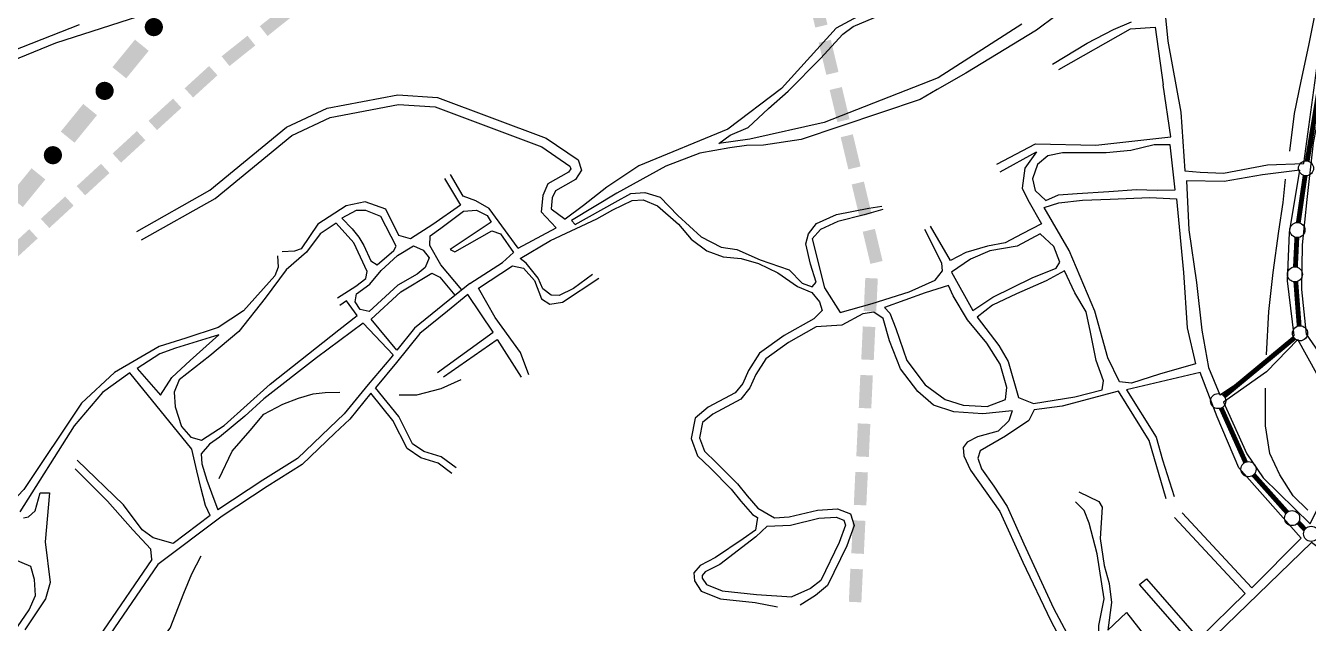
# Model space of a CAD drawing. Extents: x 682046 to 690153, y 7551609 to 7556947.
# Drawn here: x 683415 to 684739, y 7553518 to 7554135 of the extents above; entities that cross this region are included whole.
import ezdxf

# ---------------------------------------------------------------- set-up
doc = ezdxf.new("R2010")
doc.units = 0
doc.header["$LTSCALE"] = 80
doc.header["$MEASUREMENT"] = 0
for name, color, linetype in [('ESTACAO', 5, 'CONTINUOUS'), ('LIMITE-BACIA', 3, 'CONTINUOUS'), ('LIMITE-PROJETO', 1, 'CONTINUOUS'), ('RIO', 4, 'CONTINUOUS'), ('RUA', 7, 'CONTINUOUS')]:
    doc.layers.add(name, color=color, linetype=linetype)

# ---------------------------------------------------------------- blocks, each defined once
blk = doc.blocks.new('R')
at = {"layer": 'LIMITE-PROJETO', "const_width": 18.7}
blk.add_lwpolyline([(-75.231719, 0.286312, 1), (-93.931208, 0.424584, 1)], format="xyb", close=True, dxfattribs=at)
at = {"layer": 'LIMITE-PROJETO'}
blk.add_solid([(36.916794, 17.721334), (36.646701, -18.805257), (-36.376609, 18.263295), (-36.646701, -18.263295)], dxfattribs=at)
blk = doc.blocks.new('R1')
at = {"layer": 'LIMITE-BACIA', "xscale": 0.5, "yscale": 0.5, "zscale": 0.5}
blk.add_blockref('R', (0, 0.270981), dxfattribs=at)
blk = doc.blocks.new('C')
at = {"layer": 'LIMITE-BACIA'}
blk.add_solid([(-33.924369, -12.897837), (-34.049212, 12.897837), (34.174054, -12.568263), (34.049212, 13.227411)], dxfattribs=at)
blk = doc.blocks.new('G1')
at = {"layer": 'LIMITE-BACIA', "xscale": 0.5, "yscale": 0.5, "zscale": 0.5}
blk.add_blockref('C', (-0.062421, 0), dxfattribs=at)

msp = doc.modelspace()

# ---------------------------------------------------------------- linework, layer by layer
at = {"layer": 'ESTACAO', "const_width": 5.012183}
for points in [[(684756.624551, 7554107.857195), (684737.95135, 7553995.52143)], [(684735.717445, 7553980.098639), (684728.770636, 7553931.769921)], [(684727.248735, 7553916.265545), (684725.784629, 7553886.07074)], [(684726.170085, 7553870.556987), (684729.620669, 7553825.172714)], [(684724.5276, 7553812.471492), (684652.01085, 7553752.332271)], [(684649.125822, 7553740.230512), (684674.265606, 7553684.243511)], [(684682.549788, 7553671.264663), (684717.153813, 7553632.389253)], [(684728.740184, 7553622.141084), (684735.565372, 7553614.7569)]]:
    msp.add_lwpolyline(points, dxfattribs=at)
at = {"layer": 'ESTACAO'}
for centre in [(684736.70915, 7553987.828176), (684727.778931, 7553924.040384), (684725.254433, 7553878.295901), (684730.53632, 7553817.433799), (684646.00213, 7553747.369964), (684677.389298, 7553677.10406), (684722.314303, 7553626.549856), (684741.991252, 7553610.348128)]:
    msp.add_circle(centre, 7.792895, dxfattribs=at)
at = {"layer": 'RIO'}
for points in [[(684720.051511, 7554005.418405), (684724.646949, 7554044.453642), (684731.540097, 7554077.748391), (684739.582109, 7554114.487422), (684746.475276, 7554148.930273), (684749.92185, 7554181.076932), (684752.21956, 7554207.483102)], [(684695.925473, 7553795.317054), (684698.223202, 7553840.092753), (684702.818621, 7553880.276066), (684708.562924, 7553922.755572), (684713.158362, 7553952.606038), (684715.456072, 7553976.716043)], [(683800.665864, 7553753.698642), (683818.959235, 7553753.698642), (683844.112621, 7553760.554091), (683864.69267, 7553769.694691)], [(683615.132521, 7553667.45167), (683628.500687, 7553695.568005), (683647.169544, 7553717.074095), (683661.245411, 7553734.000052), (683680.575429, 7553744.05418), (683696.806541, 7553750.341815), (683711.927118, 7553754.937975), (683724.56504, 7553756.197729), (683739.464144, 7553756.515454)], [(684738.433264, 7553634.583761), (684723.498103, 7553649.508994), (684709.711788, 7553671.322805), (684699.372047, 7553693.136603), (684694.776609, 7553721.838979), (684694.776609, 7553760.874203)], [(683408.788526, 7553223.076448), (683417.605442, 7553254.431309), (683433.621598, 7553305.01505), (683440.735813, 7553340.450959), (683450.562079, 7553376.262451), (683460.901817, 7553411.853399), (683471.241555, 7553437.111486), (683489.623292, 7553454.332908), (683508.005047, 7553464.665756), (683528.684505, 7553474.998617), (683549.363982, 7553493.36813), (683564.299145, 7553512.885747), (683578.517628, 7553549.100724), (683586.902827, 7553568.928198), (683596.467194, 7553587.511904)]]:
    msp.add_lwpolyline(points, dxfattribs=at)
at = {"layer": 'RUA'}
for p, q in [((684430.137433, 7553726.973665), (684418.979909, 7553716.34253)), ((684433.574668, 7553737.315409), (684430.137433, 7553726.973665)), ((684418.979909, 7553716.34253), (684397.613333, 7553710.464467)), ((684387.111169, 7553704.819357), (684383.00944, 7553699.602659)), ((684383.00944, 7553699.602659), (684383.60221, 7553690.746429)), ((684397.613333, 7553710.464467), (684387.111169, 7553704.819357)), ((684383.60221, 7553690.746429), (684390.531168, 7553675.889494)), ((684390.531168, 7553675.889494), (684420.573714, 7553633.420807)), ((684420.573714, 7553633.420807), (684444.349206, 7553581.142545)), ((684444.349206, 7553581.142545), (684473.082648, 7553521.288657)), ((684473.082648, 7553521.288657), (684499.155174, 7553471.635214))]:
    msp.add_line(p, q, dxfattribs=at)
for points in [[(684823.535637, 7554260.152529), (684781.649904, 7554236.204177), (684761.818526, 7554110.137054), (684750.417712, 7554045.827297), (684743.909417, 7554014.010622), (684737.614985, 7553955.53432), (684732.881699, 7553908.930437), (684732.057202, 7553862.588178), (684736.705021, 7553816.612169), (684758.444587, 7553785.117136), (684791.340239, 7553739.462794), (684818.081608, 7553715.363274), (684860.458158, 7553692.310256), (684886.258584, 7553682.269242), (684910.278961, 7553679.829558)], [(683232.010431, 7554143.620977), (683274.808915, 7554130.593009), (683322.214087, 7554113.539051), (683364.434961, 7554109.141105), (683382.284096, 7554101.667109), (683471.03415, 7554136.502958)], [(684481.589922, 7554090.000933), (684555.571648, 7554131.781741), (684581.050244, 7554133.487087), (684589.159961, 7554074.075183)], [(684421.154467, 7553984.056965), (684458.654905, 7554004.981483), (684446.496727, 7553987.79925), (684443.783534, 7553967.157078), (684449.697267, 7553955.276557), (684463.631201, 7553930.633479), (684443.861851, 7553920.103014), (684426.062595, 7553910.727438), (684407.854347, 7553907.462651), (684385.774024, 7553900.869621), (684369.944899, 7553892.648935), (684349.14625, 7553928.085857)], [(683847.705937, 7553977.403837), (683863.945757, 7553949.734282), (683835.600794, 7553929.86427), (683812.327816, 7553914.826927), (683800.390441, 7553918.521133), (683786.896184, 7553945.475809), (683765.707115, 7553953.043993), (683746.191733, 7553949.041855), (683716.891664, 7553930.006534), (683699.708611, 7553904.59312), (683692.666551, 7553902.324499), (683680.133348, 7553901.48562)], [(683923.758577, 7553905.268809), (683893.847598, 7553946.343851), (683879.820349, 7553954.391379), (683866.927865, 7553958.920302), (683853.733009, 7553981.401815)], [(684000.333178, 7553878.140212), (683980.836482, 7553863.535882), (683965.958339, 7553856.401887), (683957.737028, 7553856.874639), (683949.106687, 7553863.458192), (683944.280273, 7553874.388452), (683931.978986, 7553889.933553), (683925.523282, 7553894.616596), (683957.045195, 7553913.094892), (684004.668887, 7553935.72001), (684021.448994, 7553945.027372), (684041.286512, 7553954.539375), (684052.497104, 7553955.289728), (684067.242288, 7553949.115456), (684088.988541, 7553930.110416), (684102.30896, 7553914.633528), (684118.482303, 7553902.416683), (684135.265787, 7553896.378839), (684153.814896, 7553894.551288), (684171.549342, 7553889.60012), (684191.662929, 7553879.693069), (684212.049191, 7553865.712141), (684226.794375, 7553859.537869), (684234.61007, 7553849.830715), (684237.261867, 7553840.800953), (684228.689328, 7553832.454891)], [(683865.327355, 7553862.233293), (683843.786539, 7553888.176025), (683832.561778, 7553908.093462), (683832.798325, 7553917.994348), (683843.957261, 7553925.930371), (683867.050598, 7553943.651615), (683880.479029, 7553944.550413), (683891.640937, 7553939.007025), (683895.700907, 7553932.089627), (683853.511328, 7553904.103818), (683858.167104, 7553901.71953), (683896.299707, 7553923.143299), (683905.49152, 7553920.163959), (683918.862221, 7553900.908496)], [(684299.883119, 7553945.249124), (684280.792077, 7553939.879199), (684253.616023, 7553932.945099), (684235.748617, 7553924.587986), (684227.18984, 7553914.807873), (684239.770555, 7553864.498511), (684255.810958, 7553838.973386), (684288.965518, 7553848.353706), (684327.079472, 7553860.112021), (684353.914664, 7553872.13846), (684361.45429, 7553881.850359), (684360.908943, 7553889.998086), (684343.235894, 7553924.621173)], [(683737.260232, 7553854.086707), (683756.236713, 7553866.140549), (683766.500421, 7553874.016652), (683767.811835, 7553881.293557), (683754.137939, 7553910.932134), (683735.691478, 7553931.264852), (683719.340799, 7553920.285407), (683705.319514, 7553901.374114), (683684.076512, 7553882.878072), (683662.656841, 7553853.586534), (683635.269959, 7553819.402378), (683605.493823, 7553794.04471), (683573.867372, 7553769.461843), (683568.439081, 7553756.517536), (683569.457041, 7553741.308768), (683576.205666, 7553721.091717), (683585.93638, 7553710.060687), (683596.918649, 7553707.201186), (683620.191627, 7553722.238528), (683667.689737, 7553764.957907), (683738.580565, 7553820.925364), (683757.377406, 7553835.663093), (683746.452045, 7553851.10738), (683739.589625, 7553846.154858)], [(683923.758577, 7553905.268809), (683962.989217, 7553926.265314)], [(683873.625328, 7553868.865986), (683907.322816, 7553890.632402), (683918.862221, 7553900.908496)], [(683934.586307, 7553774.50586), (683925.884422, 7553797.453067), (683899.921874, 7553833.567382), (683882.521498, 7553864.11662), (683917.847318, 7553886.941635), (683929.262397, 7553884.636586), (683940.340029, 7553872.078672), (683947.750091, 7553853.1371), (683956.312244, 7553847.572022), (683969.492949, 7553849.477264), (684006.720713, 7553874.475631)], [(683798.339504, 7553799.997924), (683772.000464, 7553832.148647), (683802.492187, 7553860.250136), (683834.477939, 7553879.465203), (683842.834405, 7553875.531318), (683858.373389, 7553856.674885)], [(684228.689328, 7553832.454891), (684197.977183, 7553815.019546), (684172.825996, 7553796.868288), (684161.434466, 7553778.947684), (684155.375196, 7553765.644114), (684147.700906, 7553755.98356), (684119.824861, 7553741.186212), (684106.1391, 7553729.768097), (684102.04211, 7553708.907991), (684108.560917, 7553690.786075), (684121.973972, 7553677.994548), (684143.511712, 7553656.349183), (684153.409463, 7553643.92484), (684165.524118, 7553630.191288), (684170.708487, 7553627.11775)], [(684433.574668, 7553737.315409), (684403.068529, 7553734.250519), (684373.240678, 7553736.346181), (684352.312464, 7553743.129632), (684336.002783, 7553757.383416), (684318.060437, 7553780.735175), (684306.91126, 7553809.656757), (684300.247654, 7553832.740405), (684290.598183, 7553839.255732), (684279.455778, 7553837.486918), (684257.716297, 7553825.801562), (684231.21855, 7553824.028002), (684202.617751, 7553807.791273), (684179.180811, 7553790.877163), (684168.992765, 7553774.84982), (684162.744943, 7553761.132271), (684153.303353, 7553749.247004), (684124.634385, 7553734.028752), (684113.96914, 7553725.130672), (684110.915105, 7553709.58084), (684115.946025, 7553695.595166), (684127.974639, 7553684.123928), (684149.925378, 7553662.0635), (684159.983879, 7553649.437373), (684171.061493, 7553636.879444), (684188.117649, 7553626.767751), (684203.404803, 7553627.790958), (684232.619138, 7553634.861485), (684253.002023, 7553636.225762), (684266.659887, 7553631.001753), (684270.53534, 7553618.984804), (684262.726416, 7553598.001563), (684242.96382, 7553556.780687), (684230.328482, 7553546.727719), (684214.635694, 7553536.470108)], [(683794.47466, 7553795.166242), (683763.657409, 7553827.939762), (683715.309202, 7553792.029601), (683661.035266, 7553749.870741), (683641.595885, 7553731.846878), (683615.221286, 7553710.221912), (683605.110792, 7553702.925308), (683596.495709, 7553693.080852), (683597.201484, 7553682.53627), (683602.305211, 7553665.666184), (683607.144273, 7553652.750295), (683613.601922, 7553635.04324)], [(683846.537449, 7553772.472122), (683902.010549, 7553810.992732), (683926.870271, 7553772.047723)], [(684731.655555, 7553605.682397), (684694.441035, 7553647.96564), (684667.394841, 7553678.434372), (684645.115442, 7553731.088592), (684627.470936, 7553776.764226), (684551.543008, 7553759.18708), (684581.912695, 7553710.198145), (684588.695025, 7553686.70316), (684600.597948, 7553648.973301)], [(683855.164269, 7553672.494077), (683840.906228, 7553683.142299), (683823.117498, 7553688.719822), (683808.923884, 7553698.405478), (683794.404954, 7553727.406953), (683771.559666, 7553755.429615)], [(683859.498605, 7553678.297782), (683844.251397, 7553689.684736), (683826.311513, 7553695.309652), (683814.559578, 7553703.329117), (683800.524343, 7553731.364416), (683776.256773, 7553761.131688)], [(684592.438276, 7553646.344632), (684574.859713, 7553706.602289), (684543.313952, 7553757.595028), (684484.950825, 7553742.234798), (684456.045065, 7553738.217542), (684450.515072, 7553727.434826), (684426.591138, 7553711.255929), (684400.523208, 7553695.974775), (684397.896968, 7553688.510182), (684401.772105, 7553677.315714), (684414.431343, 7553659.42039), (684428.336038, 7553638.484645), (684445.494861, 7553600.065315), (684476.006755, 7553533.384506), (684500.981776, 7553487.158261), (684525.335788, 7553434.642914), (684535.712282, 7553419.718554), (684556.454929, 7553436.725795), (684522.900497, 7553502.161698)], [(683567.551763, 7553600.408196), (683546.795854, 7553606.296183), (683535.585902, 7553614.274905), (683516.384539, 7553640.146704), (683468.642879, 7553686.415751)], [(683545.678987, 7553583.691511), (683544.67276, 7553594.515369), (683525.859183, 7553614.593755), (683499.635844, 7553643.87513), (683466.325902, 7553677.531638)], [(684502.328119, 7553653.849698), (684522.800114, 7553643.766099), (684526.328335, 7553637.7547), (684524.330003, 7553605.341946), (684528.277943, 7553577.49222), (684533.67607, 7553559.110877), (684536.031658, 7553539.484629), (684532.027353, 7553510.798935)], [(684522.900497, 7553502.161698), (684523.035824, 7553515.707104), (684528.492993, 7553543.145091), (684521.221522, 7553589.515004), (684512.846819, 7553621.233479), (684507.795628, 7553634.431739), (684498.87274, 7553643.205841)], [(684170.708487, 7553627.11775), (684168.484637, 7553614.200347), (684155.781111, 7553605.165841), (684127.384797, 7553585.873723), (684111.555672, 7553577.653037), (684104.898858, 7553570.046291), (684105.444206, 7553561.898564), (684112.308921, 7553551.104719), (684132.286152, 7553543.234592), (684168.365202, 7553539.511274), (684191.195378, 7553534.90119)], [(684180.509854, 7553618.074314), (684180.509854, 7553618.074314), (684204.709461, 7553619.282106), (684233.923797, 7553626.352633), (684251.69634, 7553627.542194), (684259.758045, 7553624.458665), (684261.458506, 7553619.185898), (684254.823918, 7553601.358197), (684236.081679, 7553562.265584), (684225.30117, 7553553.688362), (684205.869016, 7553545.090586)], [(684532.027353, 7553510.798935), (684551.317116, 7553529.053882), (684594.620153, 7553473.641811), (684618.058405, 7553497.077012), (684565.003342, 7553558.083907), (684571.917558, 7553563.752982), (684626.079311, 7553501.7789), (684673.993121, 7553548.718732), (684601.017687, 7553627.134974)], [(684609.038594, 7553631.836862), (684680.907337, 7553554.387808), (684731.655555, 7553605.682397)], [(684180.509854, 7553618.074314), (684180.509854, 7553618.074314), (684168.961816, 7553607.071083), (684131.624263, 7553578.767079), (684116.745928, 7553571.040175), (684113.369808, 7553567.182281), (684113.545778, 7553564.553216), (684117.837204, 7553557.805523), (684134.260503, 7553551.335485), (684169.609636, 7553547.687493), (684205.869016, 7553545.090586)], [(684826.625974, 7553509.995696), (684764.301107, 7553584.959763), (684742.375505, 7553601.19362), (684543.736628, 7553408.801816)], [(683281.249516, 7553441.098831), (683304.121833, 7553418.382416), (683315.008646, 7553415.231523), (683332.1419, 7553420.257869), (683351.333641, 7553438.030587), (683362.217246, 7553449.42788), (683418.819823, 7553531.777733), (683425.58008, 7553546.778601), (683424.481408, 7553563.193231), (683420.677991, 7553576.517163), (683402.704575, 7553584.04319), (683382.672674, 7553578.82283), (683364.253278, 7553564.011485), (683357.428374, 7553549.976173)]]:
    msp.add_lwpolyline(points, dxfattribs=at)
at = {"layer": 'RUA', "linetype": 'CONTINUOUS'}
msp.add_lwpolyline([(684672.29593, 7554179.337542), (684600.861413, 7554192.695227), (684587.070864, 7554188.964135), (684593.946174, 7554119.08477), (684607.605591, 7554045.664619), (684611.666421, 7553985.140471), (684627.538436, 7553983.959804), (684651.369964, 7553982.914732), (684697.015117, 7553991.250226), (684734.601757, 7553992.808083), (684754.159555, 7554136.549275), (684759.88416, 7554185.157481), (684761.849702, 7554222.859728), (684699.292158, 7554183.416906)], close=True, dxfattribs=at)
for points in [[(683393.365477, 7554095.736457), (683446.366745, 7554117.435169), (683550.278208, 7554150.928535)], [(684305.419046, 7554161.732793), (684251.681799, 7554132.445089), (684195.256102, 7554070.163479), (684139.965547, 7554028.341302), (684048.265174, 7553990.225358), (684015.097436, 7553968.184795), (683990.937805, 7553949.271071), (683972.178649, 7553935.196968)], [(684499.201521, 7554160.842215), (684458.665783, 7554130.407216), (684385.719921, 7554086.195815), (684356.055737, 7554069.195662), (684338.378526, 7554058.826872), (684215.695414, 7554017.406585), (684176.84004, 7554011.877301), (684159.21583, 7554011.476386), (684142.116132, 7554008.92807), (684111.057207, 7554003.484675), (684076.052371, 7553989.92659), (684025.601113, 7553962.158759), (683978.787645, 7553934.069853), (683982.438332, 7553929.828149), (684023.548849, 7553952.767009), (684039.784534, 7553961.7043), (684054.308851, 7553962.676449), (684070.324066, 7553958.14081), (684088.428022, 7553939.165322), (684112.342456, 7553917.214214), (684133.275081, 7553906.278637), (684149.140833, 7553903.976028), (684173.42522, 7553893.264808), (684203.295856, 7553882.927475), (684216.557172, 7553869.235419), (684226.911367, 7553865.442412), (684231.08147, 7553870.207566), (684225.34202, 7553888.889132), (684220.570369, 7553909.878508), (684223.249556, 7553920.151448), (684231.515029, 7553930.798292), (684252.21974, 7553940.034692), (684285.438438, 7553946.744155), (684298.770763, 7553948.75803)], [(684443.257548, 7554136.842044), (684357.155349, 7554081.167652), (684239.303287, 7554035.199392), (684162.814305, 7554017.902412), (684130.563387, 7554013.500758), (684142.330067, 7554022.138913), (684160.875004, 7554030.109259), (684182.024399, 7554049.469037), (684202.131262, 7554067.637542), (684235.790942, 7554101.292824), (684258.801184, 7554126.38473), (684269.487968, 7554134.38985), (684291.30994, 7554143.701045)], [(684475.223366, 7554095.449134), (684510.822346, 7554116.897583), (684537.931662, 7554131.048712), (684556.476599, 7554139.019057)], [(684417.551689, 7553992.000051), (684457.37335, 7554013.215038), (684519.685351, 7554011.554405), (684597.014896, 7554020.399836), (684589.159961, 7554074.075183)], [(683529.997374, 7553922.628382), (683605.358475, 7553965.073471), (683684.594773, 7554030.296223), (683726.344492, 7554049.835224), (683799.523686, 7554063.771334), (683840.219803, 7554061.092979), (683952.632738, 7554018.806777), (683985.537238, 7553996.423397), (683988.885491, 7553986.035613), (683982.807042, 7553976.382504), (683962.043014, 7553964.541028), (683958.719048, 7553957.237632), (683957.784242, 7553945.871074), (683972.178649, 7553935.196968)], [(683534.903131, 7553913.918229), (683611.031636, 7553956.795537), (683689.974311, 7554021.776596), (683729.446285, 7554040.249605), (683800.140392, 7554053.71246), (683838.08593, 7554051.21513), (683947.996489, 7554009.870243), (683977.075883, 7553990.088902), (683977.938726, 7553987.411976), (683975.681109, 7553983.826682), (683954.283208, 7553971.623715), (683948.898808, 7553959.793147), (683947.504876, 7553942.843959), (683962.989217, 7553926.265314)], [(683675.060023, 7553897.338065), (683675.835557, 7553885.751264), (683672.55237, 7553876.80248), (683640.030792, 7553840.679485), (683614.010959, 7553823.419629), (683580.775267, 7553812.466049), (683553.207595, 7553803.831625), (683507.178105, 7553777.088264), (683472.87999, 7553745.190715), (683413.361916, 7553656.249085), (683388.717585, 7553630.424479), (683370.421188, 7553629.199856), (683359.896378, 7553645.056504), (683354.938899, 7553674.55524), (683346.597576, 7553694.929754), (683326.621734, 7553693.592721), (683269.632879, 7553652.438693), (683255.591411, 7553634.568214), (683257.202664, 7553610.495406), (683272.345705, 7553599.178478), (683311.155024, 7553581.844209), (683333.267108, 7553578.529841), (683337.693503, 7553571.565628), (683336.069676, 7553554.456788)], [(683873.625328, 7553868.865986), (683845.738401, 7553846.575553), (683816.615183, 7553822.845483), (683798.339504, 7553799.997924)], [(683840.436061, 7553776.898136), (683897.642291, 7553818.435386), (683871.819364, 7553857.315926), (683850.696428, 7553840.432051), (683822.254371, 7553817.257002), (683798.148358, 7553787.120582), (683776.256773, 7553761.131688)], [(683794.47466, 7553795.166242), (683792.045989, 7553792.130012), (683768.766893, 7553764.493916), (683744.018178, 7553734.165034), (683728.898085, 7553719.925058), (683695.814283, 7553688.234272), (683660.203892, 7553665.883707), (683613.601922, 7553635.04324)], [(683605.843728, 7553629.208181), (683601.071839, 7553639.728814), (683595.94676, 7553658.298689), (683591.884832, 7553675.484879), (683586.661623, 7553697.796959), (683522.731642, 7553776.568437), (683494.479111, 7553756.196461), (683465.210383, 7553721.806509), (683409.477615, 7553633.134087)], [(683771.559666, 7553755.429615), (683749.807459, 7553728.772874), (683734.334903, 7553714.200951), (683700.693435, 7553681.975981), (683664.481307, 7553659.24774), (683618.157079, 7553628.591078), (683551.834189, 7553578.708595), (683502.468857, 7553506.756013), (683482.570014, 7553471.583355), (683457.887359, 7553435.607051), (683423.740074, 7553367.573688), (683395.275402, 7553301.370994), (683366.90737, 7553233.724451), (683314.887514, 7553114.700535), (683236.513059, 7552970.224105), (683196.477499, 7552885.886557), (683175.761671, 7552834.595045)], [(683413.202928, 7553626.782993), (683418.415747, 7553627.791944), (683425.248016, 7553634.189639), (683430.130181, 7553652.801447), (683439.856901, 7553652.482583), (683435.51065, 7553602.207847), (683440.706357, 7553559.947497), (683435.844117, 7553543.161124), (683414.379752, 7553511.112793)], [(683605.843728, 7553629.208181), (683567.551763, 7553600.408196)], [(683545.678987, 7553583.691511), (683495.765924, 7553510.940583), (683475.867082, 7553475.767924), (683451.073156, 7553439.629438), (683416.57973, 7553370.90644), (683413.772507, 7553364.377445)]]:
    msp.add_lwpolyline(points, dxfattribs=at)
at = {"layer": 'RUA'}
for points in [[(684596.375667, 7554012.153411), (684580.001195, 7554012.080452), (684555.814422, 7554006.369457), (684530.403994, 7554003.645649), (684485.357157, 7554003.699642), (684470.20634, 7554000.639496), (684459.541095, 7553991.741417), (684454.380591, 7553977.073619), (684457.236894, 7553964.988456), (684468.178189, 7553954.467466), (684481.086219, 7553960.446586), (684500.449954, 7553961.742649), (684533.062562, 7553963.925492), (684561.59859, 7553965.835479), (684583.136943, 7553965.23103), (684601.549696, 7553965.440416)], [(684647.711221, 7553753.748463), (684691.150008, 7553782.562915), (684724.622866, 7553815.028164), (684717.584576, 7553871.768327), (684719.652652, 7553921.561816), (684730.463893, 7553985.973439), (684691.894832, 7553981.23301), (684652.394264, 7553974.271298), (684613.465562, 7553974.904077), (684615.770837, 7553924.323868), (684623.740637, 7553869.80496), (684629.200063, 7553820.515305), (684636.090935, 7553782.116048)], [(684466.617087, 7553947.201789), (684481.631567, 7553952.298859), (684506.022845, 7553954.954453), (684534.627041, 7553955.845978), (684575.46096, 7553957.556054), (684603.182362, 7553956.342441), (684610.333276, 7553880.093926), (684614.150708, 7553823.059852), (684622.787802, 7553785.785902), (684585.62483, 7553775.114264), (684556.546851, 7553766.006799), (684544.180771, 7553767.225171), (684532.285137, 7553792.004677), (684518.821609, 7553840.208899), (684492.105832, 7553902.871533)], [(683741.658669, 7553936.157468), (683752.284631, 7553925.186344), (683759.150042, 7553916.659457), (683764.224979, 7553908.012728), (683771.569431, 7553892.328761), (683778.135423, 7553888.275036), (683795.14181, 7553902.892926), (683797.528091, 7553907.545863), (683782.00386, 7553937.959225), (683766.305915, 7553944.097651), (683756.398534, 7553944.333172)], [(684370.76292, 7553880.427344), (684392.853392, 7553840.984787), (684413.437407, 7553854.638855), (684454.063423, 7553874.74955), (684478.996672, 7553884.602623), (684482.664243, 7553890.986267), (684476.477836, 7553906.940652), (684462.274605, 7553920.312387), (684438.565011, 7553907.472141), (684410.233489, 7553902.506753), (684390.327784, 7553894.013212)], [(683770.50049, 7553867.993905), (683782.135493, 7553882.252275), (683799.081999, 7553897.764817), (683815.492558, 7553907.849623), (683825.69934, 7553903.140939), (683831.609644, 7553895.448755), (683827.792187, 7553885.308191), (683819.259054, 7553878.446565), (683799.327465, 7553867.227441), (683769.671089, 7553840.080511), (683760.539155, 7553842.165213), (683755.524098, 7553849.917317), (683756.775633, 7553858.088846)], [(684397.407172, 7553834.12838), (684419.83509, 7553804.938687), (684429.147115, 7553788.170482), (684439.82249, 7553751.032959), (684455.586823, 7553744.926902), (684498.1182, 7553751.865746), (684526.313385, 7553758.868059), (684527.738149, 7553768.17069), (684520.19175, 7553789.149186), (684514.138285, 7553818.411837), (684509.649317, 7553839.594975), (684498.094506, 7553859.282153), (684487.35434, 7553882.092933), (684468.604121, 7553871.630681), (684437.760516, 7553858.312925), (684412.963622, 7553846.422929)], [(684367.572547, 7553866.914452), (684343.522112, 7553859.166518), (684301.536102, 7553844.079948), (684307.040824, 7553838.310228), (684313.227231, 7553822.355843), (684324.649101, 7553789.360399), (684343.746916, 7553764.039914), (684364.201345, 7553749.040537), (684383.023109, 7553743.139122), (684407.687061, 7553741.720852), (684426.641785, 7553749.127717), (684427.862063, 7553761.485736), (684421.130291, 7553785.587832), (684407.400861, 7553807.175522), (684387.352065, 7553831.409316), (684372.398981, 7553855.984179)], [(683614.527982, 7553815.695085), (683569.827035, 7553802.034328), (683553.724617, 7553796.107095), (683530.474157, 7553780.972381), (683554.635802, 7553753.492806), (683566.033241, 7553771.713729), (683585.224962, 7553789.48646)], [(684651.440798, 7553746.441893), (684675.540988, 7553693.002631), (684692.322298, 7553668.218859), (684740.868012, 7553620.733638), (684764.659055, 7553668.742711), (684796.337243, 7553711.882411), (684747.787966, 7553775.559261), (684728.136658, 7553810.945524), (684695.811094, 7553777.477614)]]:
    msp.add_lwpolyline(points, close=True, dxfattribs=at)

# ---------------------------------------------------------------- block references
at = {"layer": 'LIMITE-BACIA', "xscale": 1.002437, "yscale": 1.002437, "zscale": 1.002437}
for p, rotation in [((684232.667082, 7554151.314267), 103.113909), ((683674.359985, 7554140.106303), 38.294607), ((683635.022633, 7554109.045546), 38.294607), ((684244.03911, 7554102.499569), 103.113909), ((683596.423422, 7554077.128199), 42.098357), ((684255.411139, 7554053.68487), 103.113909), ((683559.233271, 7554043.526257), 42.098357), ((683522.047395, 7554009.919604), 42.353376), ((684266.783167, 7554004.870171), 103.113909), ((683485.007172, 7553976.152465), 42.353376), ((684278.155196, 7553956.055473), 103.113909), ((683447.96695, 7553942.385325), 42.353376), ((683410.926727, 7553908.618185), 42.353376), ((684289.527224, 7553907.240774), 103.113909), ((684287.590786, 7553857.240224), 87.06988199999999), ((684285.028663, 7553807.183922), 87.06988199999999), ((684282.46654, 7553757.127621), 87.06988199999999), ((684279.904416, 7553707.071319), 87.06988199999999), ((684277.342293, 7553657.015017), 87.06988199999999), ((684274.780169, 7553606.958715), 87.06988199999999), ((684272.218046, 7553556.902413), 87.06988199999999)]:
    msp.add_blockref('G1', p, dxfattribs=dict(at, rotation=rotation))
at = {"layer": 'LIMITE-PROJETO', "xscale": 1.002437, "yscale": 1.002437, "zscale": 1.002437}
for p, rotation in [((683520.693787, 7554166.391763), 129.9952), ((683523.670446, 7554100.557814), 51.237067), ((683470.322317, 7554034.118151), 51.237067), ((683416.974187, 7553967.678488), 51.237067)]:
    msp.add_blockref('R1', p, dxfattribs=dict(at, rotation=rotation))

doc.saveas('drawing.dxf')
